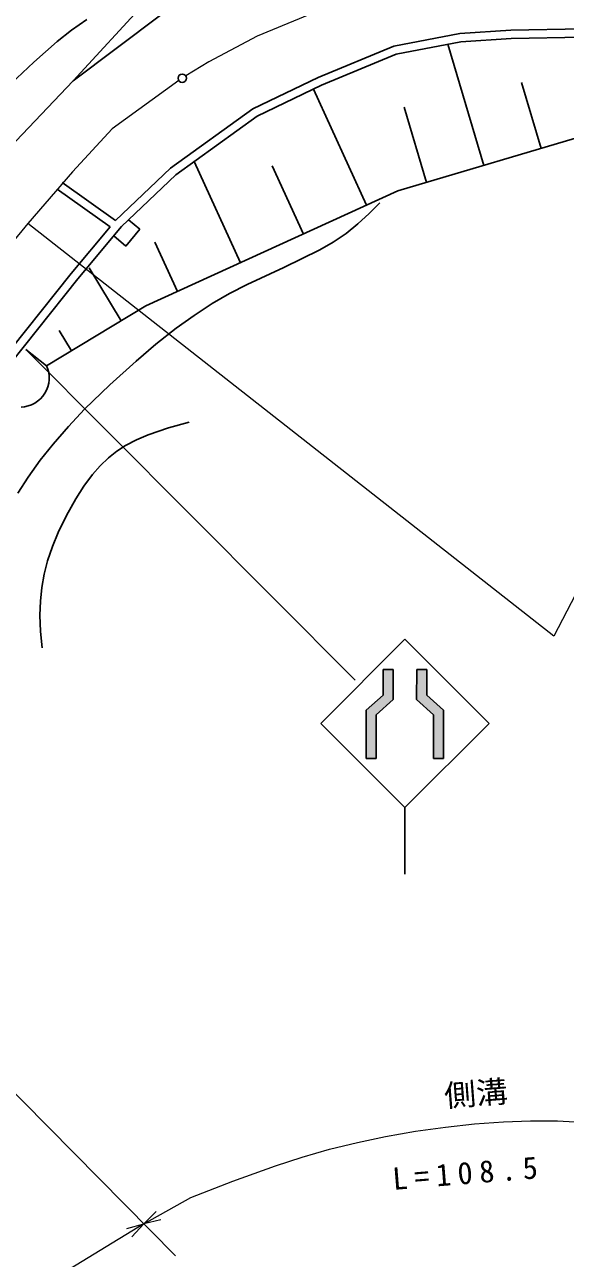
# Model space of a CAD drawing. Units: millimetres, scale not verified. Extents: x 40000 to 680000, y 20000 to 380000.
# Drawn here: x 144152 to 176288, y 240889 to 314248 of the extents above; entities that cross this region are included whole.
import ezdxf
from ezdxf.enums import TextEntityAlignment as Align

# ---------------------------------------------------------------- set-up
doc = ezdxf.new("R2010")
doc.units = ezdxf.units.MM
doc.header["$LTSCALE"] = 1000
doc.linetypes.add('CHAIN', pattern=[18.5, 12, -1.5, 3.5, -1.5])
for name, color, linetype, lineweight in [('M-BGD', 7, 'Continuous', 25), ('M-BMK', 2, 'CHAIN', 13), ('M-BMK-SRVR', 3, 'Continuous', 25), ('M-STR-HTXT', 7, 'Continuous', 13), ('M-STR-STRC', 7, 'Continuous', 25)]:
    doc.layers.add(name, color=color, linetype=linetype, lineweight=lineweight)
doc.styles.add('ＭＳ ゴシック', font='')
doc.styles.get('ＭＳ ゴシック').set_extended_font_data('MS Gothic')

msp = doc.modelspace()

# ---------------------------------------------------------------- hatches: boundary and pattern name
at = {"layer": 'M-STR-STRC'}
for points in [[(165051, 270607), (165052, 273215), (166052, 274114), (166053, 275911), (165453, 275911), (165452, 274382), (164452, 273483), (164451, 270607)], [(165051, 270607), (165052, 273215), (166052, 274114), (166053, 275911), (165453, 275911), (165452, 274382), (164452, 273483), (164451, 270607)], [(169051, 270605), (169052, 273481), (168052, 274381), (168053, 275910), (167453, 275911), (167452, 274114), (168452, 273214), (168451, 270605)]]:
    msp.add_hatch(color=256, dxfattribs=at).paths.add_polyline_path(points)

# ---------------------------------------------------------------- linework, layer by layer
at = {"layer": 'M-BGD'}
for p, q in [((147029, 310913), (151377, 315617)), ((147029, 310913), (152230, 314810)), ((146941, 313923), (147841, 314558)), ((177341, 313998), (173054, 313930)), ((144689, 312022), (146086, 313247)), ((146086, 313247), (146941, 313923)), ((170012, 313724), (166089, 312965)), ((173054, 313930), (170012, 313724)), ((173075, 313430), (170076, 313227)), ((177322, 313497), (173075, 313430)), ((166089, 312965), (161594, 311100)), ((170076, 313227), (166233, 312484)), ((171444, 305878), (169308, 313079)), ((143342, 310759), (144689, 312022)), ((166233, 312484), (161798, 310644)), ((161594, 311100), (157721, 309235)), ((142174, 305802), (147029, 310913)), ((161798, 310644), (157978, 308804)), ((164466, 303508), (161315, 310411)), ((174848, 306888), (173685, 310807)), ((157721, 309235), (152811, 305711)), ((168041, 304868), (166715, 309337)), ((157978, 308804), (153131, 305325)), ((179953, 308403), (166339, 304363)), ((156976, 300089), (154227, 306111)), ((152811, 305711), (149560, 302601)), ((153131, 305325), (149917, 302250)), ((160721, 301799), (158870, 305854)), ((149237, 302217), (146084, 304459)), ((149560, 302601), (146373, 304866)), ((166339, 304363), (151359, 297524)), ((163958, 302401), (164627, 303014)), ((164627, 303014), (164950, 303329)), ((164950, 303329), (165272, 303646)), ((149917, 302250), (147309, 299133)), ((150324, 302640), (150997, 302087)), ((163254, 301836), (163958, 302401)), ((149237, 302217), (146922, 299450)), ((150174, 301085), (149444, 301685)), ((150997, 302087), (150174, 301085)), ((162493, 301318), (163254, 301836)), ((153231, 298379), (151889, 301320)), ((159555, 299798), (161696, 300851)), ((161696, 300851), (162493, 301318)), ((146922, 299450), (138969, 289497)), ((149884, 296635), (147980, 299793)), ((157376, 298793), (159555, 299798)), ((147309, 299133), (139355, 289179)), ((156324, 298252), (157376, 298793)), ((155304, 297660), (156324, 298252)), ((151359, 297524), (145458, 293967)), ((154217, 296955), (155304, 297660)), ((153163, 296198), (154217, 296955)), ((146933, 294856), (146204, 296065)), ((151951, 295246), (153163, 296198)), ((145458, 293967), (144214, 294929)), ((150772, 294243), (151951, 295246)), ((149219, 292830), (150772, 294243)), ((147714, 291379), (149219, 292830)), ((146749, 290361), (147714, 291379)), ((153928, 290618), (152700, 290267)), ((145839, 289312), (146749, 290361)), ((151498, 289862), (150801, 289567)), ((152700, 290267), (151498, 289862)), ((145073, 288344), (145839, 289312)), ((150138, 289221), (149622, 288888)), ((150801, 289567), (150138, 289221)), ((144358, 287342), (145073, 288344)), ((149132, 288499), (148635, 288018)), ((149622, 288888), (149132, 288499)), ((148635, 288018), (148177, 287490)), ((143751, 286391), (144358, 287342)), ((148177, 287490), (147666, 286796)), ((147666, 286796), (147195, 286054)), ((147195, 286054), (146643, 285062)), ((146643, 285062), (146152, 284055)), ((146152, 284055), (145804, 283215)), ((145804, 283215), (145514, 282359)), ((145514, 282359), (145312, 281580)), ((145312, 281580), (145168, 280783)), ((145168, 280783), (145083, 279965)), ((145083, 279965), (145057, 279133)), ((145057, 279133), (145100, 278163)), ((145100, 278163), (145191, 277198))]:
    msp.add_line(p, q, dxfattribs=at)
msp.add_arc((143871, 293247), 1742, 272.09827, 24.38818, dxfattribs=at)
at = {"layer": 'M-BMK'}
for p, q in [((161957, 315207), (157966, 313571)), ((157966, 313571), (155101, 312038)), ((155101, 312038), (153732, 311196)), ((153317, 310919), (149351, 308050)), ((149351, 308050), (146996, 305493)), ((146996, 305493), (144335, 302424)), ((144335, 302424), (133688, 289437))]:
    msp.add_line(p, q, dxfattribs=at)
at = {"layer": 'M-BMK-SRVR'}
msp.add_circle((153519, 311065), 249, dxfattribs=at)
at = {"layer": 'M-STR-HTXT'}
for p, q in [((193734, 312837), (175599, 277882)), ((175599, 277882), (144335, 302424)), ((124760, 269799), (153111, 241028)), ((167380, 248447), (169165, 248697)), ((169165, 248697), (170887, 248880)), ((170887, 248880), (172613, 249003)), ((172613, 249003), (174222, 249060)), ((174222, 249060), (175830, 249057)), ((175830, 249057), (177883, 248944)), ((163932, 247786), (165606, 248137)), ((165606, 248137), (167380, 248447)), ((160650, 246912), (162272, 247376)), ((162272, 247376), (163932, 247786)), ((159054, 246393), (160650, 246912)), ((156528, 245474), (159054, 246393)), ((154029, 244501), (156528, 245474)), ((151233, 242934), (154029, 244501)), ((151233, 242934), (151966, 243671)), ((151233, 242934), (145690, 239554)), ((150229, 242659), (151233, 242934)), ((151233, 242934), (150527, 242170)), ((152246, 243172), (151233, 242934))]:
    msp.add_line(p, q, dxfattribs=at)
at = {"layer": 'M-STR-STRC'}
for p, q in [((144214, 294929), (163805, 275276)), ((166754, 277697), (161752, 272699)), ((166754, 277697), (161752, 272699)), ((171752, 272695), (166754, 277697)), ((171752, 272695), (166754, 277697)), ((165452, 274382), (165453, 275911)), ((165452, 274382), (165453, 275911)), ((166053, 275911), (165453, 275911)), ((166053, 275911), (165453, 275911)), ((166053, 275911), (166052, 274114)), ((166053, 275911), (166052, 274114)), ((167452, 274114), (167453, 275911)), ((167452, 274114), (167453, 275911)), ((167453, 275911), (168053, 275910)), ((167453, 275911), (168053, 275910)), ((168053, 275910), (168052, 274381)), ((168053, 275910), (168052, 274381)), ((164452, 273483), (165452, 274382)), ((164452, 273483), (165452, 274382)), ((168052, 274381), (169052, 273481)), ((168052, 274381), (169052, 273481)), ((166052, 274114), (165052, 273215)), ((166052, 274114), (165052, 273215)), ((168452, 273214), (167452, 274114)), ((168452, 273214), (167452, 274114)), ((164451, 270607), (164452, 273483)), ((164451, 270607), (164452, 273483)), ((165052, 273215), (165051, 270607)), ((165052, 273215), (165051, 270607)), ((168451, 270605), (168452, 273214)), ((168451, 270605), (168452, 273214)), ((169052, 273481), (169051, 270605)), ((169052, 273481), (169051, 270605)), ((161752, 272699), (166750, 267697)), ((161752, 272699), (166750, 267697)), ((166750, 267697), (171752, 272695)), ((166750, 267697), (171752, 272695)), ((164451, 270607), (165051, 270607)), ((164451, 270607), (165051, 270607)), ((168451, 270605), (169051, 270605)), ((168451, 270605), (169051, 270605)), ((166750, 267697), (166748, 263734)), ((166750, 267697), (166748, 263734))]:
    msp.add_line(p, q, dxfattribs=at)

# ---------------------------------------------------------------- texts
at = {"layer": 'M-STR-HTXT', "style": 'ＭＳ ゴシック', "width": 1.05}
msp.add_text('側溝', height=1320, rotation=4.5, dxfattribs=at).set_placement((169173, 249495), align=Align.BOTTOM_LEFT)
at = {"layer": 'M-STR-HTXT', "insert": (166068, 244935), "char_height": 1320, "attachment_point": 7, "rotation": 4.6, "style": 'ＭＳ ゴシック'}
msp.add_mtext('\\T1.44;L=108.5', dxfattribs=at)

doc.saveas('drawing.dxf')
